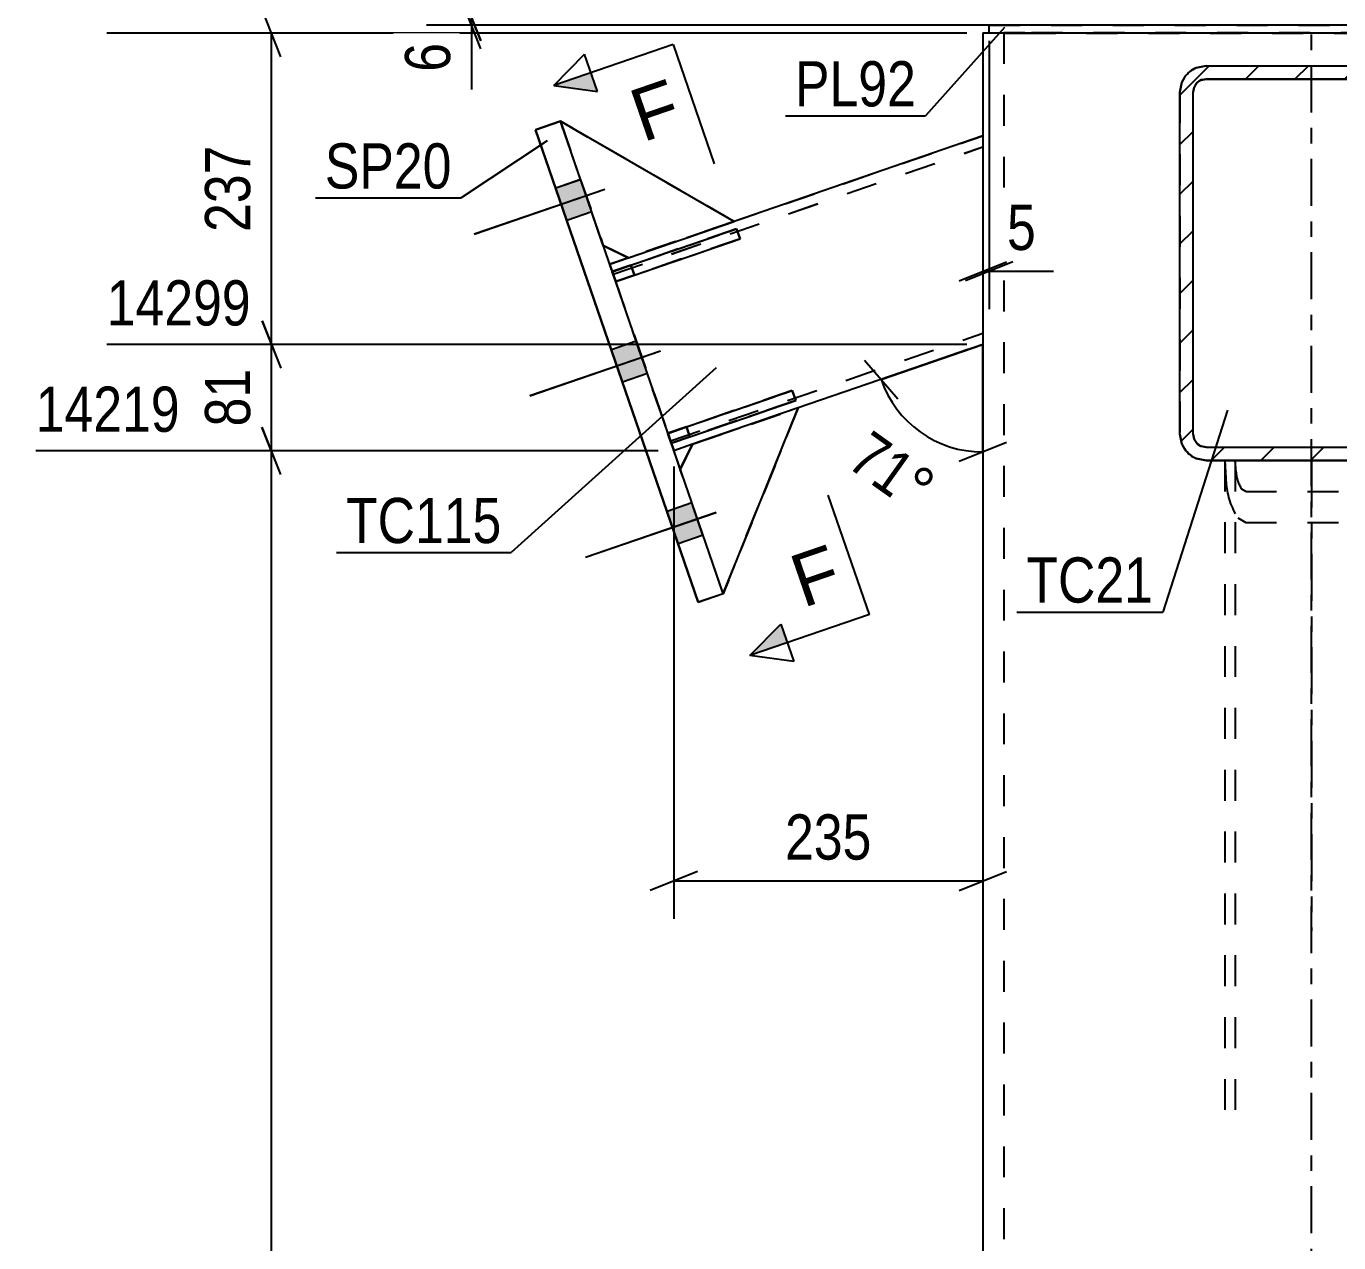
# Model space of a CAD drawing. Header units: millimetres. Extents: x -212 to 629, y -168 to 426.
# Drawn here: x 107.4 to 190.6, y 283.2 to 360.3 of the extents above; entities that cross this region are included whole.
import ezdxf

# ---------------------------------------------------------------- set-up
doc = ezdxf.new("R2010")
doc.units = ezdxf.units.MM
doc.linetypes.add('DXK_LINE_DOT2', pattern=[3.9198, 1.9599, -1.9599])
doc.linetypes.add('DXK_LINE_DOT3', pattern=[5.9187, 2.979, -0.9799, 0.9799, -0.9799])
doc.styles.add('Arial', font='ARIAL.TTF', dxfattribs={"height": 0.2})
doc.styles.add('Arial Narrow', font='ARIALN.TTF', dxfattribs={"height": 0.2})

# ---------------------------------------------------------------- blocks, each defined once
blk = doc.blocks.new('Bolt-284936395-3406 - 3262')
at = {"linetype": 'Continuous'}
for points in [[(141.005, 350.006), (141.71, 347.957), (143.286, 348.5), (142.581, 350.548)], [(141.005, 350.004), (141.71, 347.955), (143.286, 348.498), (142.581, 350.546)], [(141.005, 350.002), (141.71, 347.953), (143.286, 348.496), (142.581, 350.544)], [(144.531, 339.762), (145.236, 337.714), (146.812, 338.256), (146.107, 340.305)], [(144.531, 339.758), (145.236, 337.71), (146.812, 338.252), (146.107, 340.301)], [(148.057, 329.519), (148.763, 327.47), (150.339, 328.013), (149.633, 330.062)], [(148.057, 329.517), (148.763, 327.468), (150.339, 328.011), (149.633, 330.06)], [(148.057, 329.515), (148.763, 327.466), (150.339, 328.009), (149.633, 330.058)]]:
    blk.add_hatch(color=1, dxfattribs=at).paths.add_polyline_path(points)
at = {"color": 1, "linetype": 'Continuous'}
for p, q in [((142.581, 350.548), (141.005, 350.006)), ((142.581, 350.546), (141.005, 350.004)), ((142.581, 350.544), (141.005, 350.002)), ((144.115, 349.931), (135.842, 347.082)), ((144.115, 349.929), (135.842, 347.081)), ((144.115, 349.927), (135.842, 347.079)), ((143.286, 348.5), (141.71, 347.957)), ((143.286, 348.498), (141.71, 347.955)), ((143.286, 348.496), (141.71, 347.953)), ((146.107, 340.305), (144.531, 339.762)), ((146.107, 340.301), (144.531, 339.758)), ((147.642, 339.687), (139.368, 336.839)), ((147.642, 339.683), (139.368, 336.835)), ((146.812, 338.256), (145.236, 337.714)), ((146.812, 338.252), (145.236, 337.71)), ((151.168, 329.444), (142.895, 326.596)), ((151.168, 329.442), (142.895, 326.594)), ((151.168, 329.44), (142.895, 326.592)), ((149.633, 330.062), (148.057, 329.519)), ((149.633, 330.06), (148.057, 329.517)), ((149.633, 330.058), (148.057, 329.515)), ((150.339, 328.013), (148.763, 327.47)), ((150.339, 328.011), (148.763, 327.468)), ((150.339, 328.009), (148.763, 327.466))]:
    blk.add_line(p, q, dxfattribs=at)
blk = doc.blocks.new('Part-284936395-3272 - 3262')
at = {"color": 7, "linetype": 'DXK_LINE_DOT2'}
for p, q in [((156.373, 336.081), (149.676, 333.775)), ((149.676, 333.775), (156.373, 336.08)), ((156.373, 336.08), (151.613, 324.306)), ((151.614, 324.307), (156.373, 336.081)), ((156.373, 336.08), (156.373, 336.081)), ((148.901, 332.186), (149.676, 333.775)), ((149.676, 333.775), (148.901, 332.186)), ((149.676, 333.775), (149.676, 333.775)), ((151.613, 324.306), (148.901, 332.186)), ((148.901, 332.186), (148.901, 332.186)), ((151.613, 324.308), (148.901, 332.186))]:
    blk.add_line(p, q, dxfattribs=at)
at = {"color": 2, "linetype": 'Continuous'}
for p, q in [((151.613, 324.307), (151.613, 324.308)), ((151.613, 324.306), (151.613, 324.307)), ((151.613, 324.307), (151.614, 324.307))]:
    blk.add_line(p, q, dxfattribs=at)
blk = doc.blocks.new('Part-284936395-3273 - 3262')
at = {"color": 2, "linetype": 'Continuous'}
for p, q in [((148.114, 334.475), (155.994, 337.186)), ((155.994, 337.186), (156.211, 336.556)), ((148.331, 333.845), (156.211, 336.556)), ((148.114, 334.475), (148.331, 333.845)), ((148.331, 333.843), (149.513, 334.25))]:
    blk.add_line(p, q, dxfattribs=at)
at = {"color": 7, "linetype": 'DXK_LINE_DOT2'}
for p, q in [((155.994, 337.186), (149.296, 334.88)), ((149.513, 334.25), (156.211, 336.556)), ((149.296, 334.88), (148.114, 334.474)), ((148.114, 334.474), (148.114, 334.475)), ((148.114, 334.474), (148.331, 333.843)), ((149.296, 334.88), (149.513, 334.25)), ((148.331, 333.845), (148.331, 333.843))]:
    blk.add_line(p, q, dxfattribs=at)
blk = doc.blocks.new('Part-284936395-3274 - 3262')
at = {"color": 2, "linetype": 'Continuous'}
for p, q in [((144.588, 344.718), (152.467, 347.429)), ((152.467, 347.429), (152.684, 346.799)), ((144.805, 344.088), (152.684, 346.799)), ((144.588, 344.718), (144.805, 344.088)), ((144.805, 344.086), (145.987, 344.493))]:
    blk.add_line(p, q, dxfattribs=at)
at = {"color": 7, "linetype": 'DXK_LINE_DOT2'}
for p, q in [((152.467, 347.429), (145.77, 345.123)), ((145.987, 344.493), (152.684, 346.799)), ((145.77, 345.123), (144.588, 344.717)), ((144.588, 344.717), (144.588, 344.718)), ((144.588, 344.717), (144.805, 344.086)), ((145.77, 345.123), (145.987, 344.493)), ((144.805, 344.088), (144.805, 344.086))]:
    blk.add_line(p, q, dxfattribs=at)
blk = doc.blocks.new('Part-284936395-3283 - 3262')
at = {"color": 2, "linetype": 'Continuous'}
for p, q in [((209.314, 360.34), (168.48, 360.34)), ((168.48, 359.84), (168.48, 360.34)), ((209.314, 359.84), (209.314, 360.34)), ((168.48, 359.84), (169.39, 359.84)), ((209.314, 359.84), (208.404, 359.84))]:
    blk.add_line(p, q, dxfattribs=at)
at = {"color": 7, "linetype": 'DXK_LINE_DOT2'}
for p, q in [((168.48, 360.333), (209.314, 360.333)), ((168.48, 359.833), (168.48, 359.84)), ((168.48, 359.833), (168.48, 359.84)), ((209.314, 359.833), (168.48, 359.833)), ((208.404, 359.84), (169.39, 359.84)), ((209.314, 359.833), (209.314, 359.84)), ((209.314, 359.84), (209.314, 359.833))]:
    blk.add_line(p, q, dxfattribs=at)
blk = doc.blocks.new('Part-284936395-3411 - 3262')
at = {"color": 2, "linetype": 'Continuous'}
for p, q in [((141.306, 354.252), (139.73, 353.71)), ((139.73, 353.704), (139.73, 353.71)), ((139.73, 353.71), (150.038, 323.768)), ((139.73, 353.704), (139.731, 353.705)), ((150.038, 323.762), (139.73, 353.704)), ((151.614, 324.31), (141.306, 354.252)), ((150.038, 323.768), (151.614, 324.31)), ((151.614, 324.305), (150.038, 323.762)), ((150.038, 323.762), (150.038, 323.768)), ((151.614, 324.305), (151.613, 324.306)), ((151.614, 324.309), (151.614, 324.31)), ((151.614, 324.305), (151.614, 324.307))]:
    blk.add_line(p, q, dxfattribs=at)
at = {"color": 7, "linetype": 'DXK_LINE_DOT2'}
for p, q in [((139.731, 353.705), (141.306, 354.247)), ((141.306, 354.247), (141.306, 354.252)), ((151.613, 324.306), (141.306, 354.247)), ((151.614, 324.307), (151.614, 324.309))]:
    blk.add_line(p, q, dxfattribs=at)
blk = doc.blocks.new('Part-284936395-3288 - 3262')
at = {"linetype": 'Continuous'}
h = blk.add_hatch(dxfattribs=at)
h.set_pattern_fill('', scale=0.7, style=0, pattern_type=0)
h.set_pattern_definition([(45, (197.1059, 356.731), (-1.57154, 1.57154), [])])
h.paths.add_polyline_path([(197.233, 356.093), (197.106, 356.731), (196.745, 357.272), (196.204, 357.633), (195.566, 357.76), (182.233, 357.76), (181.595, 357.633), (181.054, 357.272), (180.693, 356.731), (180.566, 356.093), (180.566, 334.427), (180.693, 333.789), (181.054, 333.248), (181.595, 332.887), (182.233, 332.76), (195.566, 332.76), (196.204, 332.887), (196.745, 333.248), (197.106, 333.789), (197.233, 334.427)])
h.paths.add_polyline_path([(196.336, 334.108), (196.155, 333.837), (195.885, 333.657), (195.566, 333.593), (182.233, 333.593), (181.914, 333.657), (181.643, 333.837), (181.463, 334.108), (181.399, 334.427), (181.399, 356.093), (181.463, 356.412), (181.643, 356.682), (181.914, 356.863), (182.233, 356.927), (195.566, 356.927), (195.885, 356.863), (196.155, 356.682), (196.336, 356.412), (196.399, 356.093), (196.399, 334.427)])
at = {"color": 2, "linetype": 'Continuous'}
for p, q in [((182.233, 357.76), (181.595, 357.633)), ((182.233, 357.76), (195.566, 357.76)), ((196.204, 357.633), (195.566, 357.76)), ((181.914, 356.863), (182.233, 356.927)), ((182.233, 356.924), (181.914, 356.861)), ((182.233, 356.924), (182.233, 356.927)), ((182.233, 356.927), (195.566, 356.927)), ((182.233, 356.924), (195.566, 356.924)), ((195.566, 356.924), (195.566, 356.927)), ((195.566, 356.927), (195.885, 356.863)), ((195.885, 356.861), (195.566, 356.924)), ((180.693, 356.731), (180.566, 356.093)), ((180.566, 334.427), (180.566, 356.093)), ((181.399, 356.093), (181.463, 356.412)), ((181.399, 334.427), (181.399, 356.093)), ((196.336, 356.412), (196.399, 356.093)), ((196.399, 334.427), (196.399, 356.093)), ((197.233, 356.093), (197.106, 356.731)), ((197.233, 334.427), (197.233, 356.093)), ((180.566, 334.427), (180.693, 333.789)), ((181.463, 334.108), (181.399, 334.427)), ((196.399, 334.427), (196.336, 334.108)), ((197.106, 333.789), (197.233, 334.427)), ((182.233, 333.593), (181.914, 333.657)), ((182.233, 333.593), (195.566, 333.593)), ((195.885, 333.657), (195.566, 333.593)), ((181.595, 332.887), (182.233, 332.76)), ((182.233, 332.757), (181.595, 332.884)), ((182.233, 332.757), (182.233, 332.76)), ((182.233, 332.76), (195.566, 332.76)), ((182.233, 332.757), (195.566, 332.757)), ((195.566, 332.76), (196.204, 332.887)), ((196.204, 332.884), (195.566, 332.757)), ((195.566, 332.757), (195.566, 332.76))]:
    blk.add_line(p, q, dxfattribs=at)
at = {"color": 7, "linetype": 'DXK_LINE_DOT2'}
for p, q in [((181.595, 357.63), (182.233, 357.757)), ((182.233, 357.757), (182.233, 357.76)), ((182.233, 357.757), (195.566, 357.757)), ((195.566, 357.757), (195.566, 357.76)), ((195.566, 357.757), (196.204, 357.63)), ((180.566, 356.091), (180.693, 356.728)), ((180.566, 356.091), (180.566, 356.093)), ((180.566, 356.091), (180.566, 334.424)), ((181.463, 356.41), (181.399, 356.091)), ((181.399, 356.091), (181.399, 356.093)), ((181.399, 334.424), (181.399, 356.091)), ((181.463, 356.41), (181.463, 356.412)), ((196.336, 356.41), (196.336, 356.412)), ((196.399, 356.091), (196.336, 356.41)), ((196.399, 356.091), (196.399, 356.093)), ((196.399, 334.424), (196.399, 356.091)), ((197.106, 356.728), (197.233, 356.091)), ((197.233, 356.093), (197.233, 334.424)), ((180.693, 333.786), (180.566, 334.424)), ((181.399, 334.424), (181.399, 334.427)), ((181.399, 334.424), (181.463, 334.105)), ((196.336, 334.105), (196.399, 334.424)), ((196.399, 334.424), (196.399, 334.427)), ((197.233, 334.424), (197.106, 333.786)), ((180.693, 333.786), (180.693, 333.789)), ((181.914, 333.654), (182.233, 333.591)), ((182.233, 333.591), (182.233, 333.593)), ((182.233, 333.591), (195.566, 333.591)), ((195.566, 333.591), (195.885, 333.654)), ((195.566, 333.591), (195.566, 333.593)), ((197.106, 333.786), (197.106, 333.789))]:
    blk.add_line(p, q, dxfattribs=at)
at = {"color": 7, "linetype": 'DXK_LINE_DOT3'}
blk.add_line((188.899, 345.26), (188.899, 345.257), dxfattribs=at)
at = {"color": 2, "linetype": 'Continuous'}
for centre, radius, start, end in [((182.233, 356.093), 1.667, 112.5, 157.5), ((182.233, 356.093), 0.833, 112.5, 157.5), ((182.233, 356.091), 0.833, 112.5, 157.5), ((195.566, 356.093), 0.833, 22.5, 67.5), ((195.566, 356.091), 0.833, 22.5, 67.5), ((195.566, 356.093), 1.667, 22.5, 67.5), ((182.233, 334.427), 1.667, 202.5, 247.5), ((182.233, 334.424), 1.667, 202.5, 247.5), ((182.233, 334.427), 0.833, 202.5, 247.5), ((195.566, 334.427), 0.833, 292.5, 337.5), ((195.566, 334.427), 1.667, 292.5, 337.5), ((195.566, 334.424), 1.667, 292.5, 337.5)]:
    blk.add_arc(centre, radius, start, end, dxfattribs=at)
at = {"color": 7, "linetype": 'DXK_LINE_DOT2'}
for centre, radius, start, end in [((182.233, 356.091), 1.667, 112.5, 157.5), ((195.566, 356.091), 1.667, 22.5, 67.5), ((182.233, 334.424), 0.833, 202.5, 247.5), ((195.566, 334.424), 0.833, 292.5, 337.5)]:
    blk.add_arc(centre, radius, start, end, dxfattribs=at)
blk = doc.blocks.new('Part-284936395-3321 - 3262')
at = {"color": 2, "linetype": 'Continuous'}
for p, q in [((168.064, 359.84), (168.064, 29.272)), ((168.064, 359.84), (168.267, 359.84)), ((168.267, 359.84), (168.48, 359.84)), ((169.39, 359.84), (169.71, 359.84)), ((169.71, 359.84), (170.73, 359.84)), ((170.73, 359.84), (207.064, 359.84))]:
    blk.add_line(p, q, dxfattribs=at)
at = {"color": 7, "linetype": 'DXK_LINE_DOT2'}
for p, q in [((168.267, 359.833), (168.064, 359.833)), ((168.845, 359.833), (168.267, 359.833)), ((168.48, 359.84), (168.845, 359.84)), ((168.845, 359.84), (169.39, 359.84)), ((169.71, 359.833), (168.845, 359.833)), ((169.397, 359.84), (169.397, 29.272)), ((169.498, 359.84), (169.397, 359.84)), ((169.397, 359.833), (169.498, 359.833)), ((169.787, 359.84), (169.498, 359.84)), ((169.498, 359.833), (169.787, 359.833)), ((170.73, 359.833), (169.71, 359.833)), ((170.22, 359.84), (169.787, 359.84)), ((169.787, 359.833), (170.22, 359.833)), ((170.73, 359.84), (170.22, 359.84)), ((170.22, 359.833), (170.73, 359.833)), ((170.73, 359.84), (207.064, 359.84)), ((170.73, 359.833), (207.064, 359.833)), ((170.73, 359.833), (207.064, 359.833))]:
    blk.add_line(p, q, dxfattribs=at)
at = {"color": 7, "linetype": 'DXK_LINE_DOT3'}
blk.add_line((188.897, 29.272), (188.897, 359.836), dxfattribs=at)
blk = doc.blocks.new('Part-284936395-3353 - 3262')
at = {"color": 7, "linetype": 'DXK_LINE_DOT2'}
for p, q in [((182.233, 357.75), (181.595, 357.623)), ((182.233, 357.75), (195.566, 357.75)), ((182.233, 357.747), (182.233, 357.75)), ((195.566, 357.747), (195.566, 357.75)), ((196.204, 357.623), (195.566, 357.75)), ((181.914, 356.853), (182.233, 356.916)), ((182.233, 356.913), (182.233, 356.916)), ((182.233, 356.916), (195.566, 356.916)), ((195.566, 356.913), (195.566, 356.916)), ((195.566, 356.916), (195.885, 356.853)), ((180.693, 356.721), (180.566, 356.083)), ((180.566, 356.083), (180.566, 334.413)), ((181.399, 356.083), (181.463, 356.402)), ((181.399, 356.08), (181.399, 356.083)), ((181.399, 334.416), (181.399, 356.083)), ((181.463, 356.399), (181.463, 356.402)), ((196.336, 356.399), (196.336, 356.402)), ((196.336, 356.402), (196.399, 356.083)), ((196.399, 356.08), (196.399, 356.083)), ((196.399, 334.416), (196.399, 356.083)), ((197.233, 356.083), (197.106, 356.721)), ((197.233, 356.083), (197.233, 334.413)), ((180.566, 334.416), (180.693, 333.778)), ((181.399, 334.413), (181.399, 334.416)), ((181.463, 334.097), (181.399, 334.416)), ((196.399, 334.416), (196.336, 334.097)), ((196.399, 334.413), (196.399, 334.416)), ((197.106, 333.778), (197.233, 334.416)), ((180.693, 333.776), (180.693, 333.778)), ((182.233, 333.583), (181.914, 333.646)), ((182.233, 333.58), (182.233, 333.583)), ((182.233, 333.583), (195.566, 333.583)), ((195.885, 333.646), (195.566, 333.583)), ((195.566, 333.58), (195.566, 333.583)), ((197.106, 333.776), (197.106, 333.778)), ((181.595, 332.876), (182.233, 332.75)), ((182.233, 332.75), (195.566, 332.75)), ((182.233, 332.75), (182.233, 332.747)), ((195.566, 332.75), (196.204, 332.876)), ((195.566, 332.747), (195.566, 332.75))]:
    blk.add_line(p, q, dxfattribs=at)
at = {"color": 7, "linetype": 'DXK_LINE_DOT3'}
blk.add_line((188.899, 345.25), (188.899, 345.247), dxfattribs=at)
at = {"color": 7, "linetype": 'DXK_LINE_DOT2'}
for centre, radius, start, end in [((182.233, 356.083), 1.667, 112.5, 157.5), ((182.233, 356.083), 0.833, 112.5, 157.5), ((195.566, 356.083), 0.833, 22.5, 67.5), ((195.566, 356.083), 1.667, 22.5, 67.5), ((182.233, 334.416), 1.667, 202.5, 247.5), ((182.233, 334.416), 0.833, 202.5, 247.5), ((195.566, 334.416), 0.833, 292.5, 337.5), ((195.566, 334.416), 1.667, 292.5, 337.5)]:
    blk.add_arc(centre, radius, start, end, dxfattribs=at)
blk = doc.blocks.new('Part-284936395-3400 - 3262')
at = {"color": 7, "linetype": 'DXK_LINE_DOT2'}
for p, q in [((144.425, 345.187), (168.064, 353.325)), ((168.064, 353.327), (168.064, 340.105)), ((144.642, 344.559), (168.064, 352.622)), ((144.642, 344.557), (168.064, 352.62)), ((152.304, 347.902), (145.607, 345.596)), ((144.425, 345.187), (144.425, 345.189)), ((144.458, 345.093), (144.425, 345.189)), ((144.425, 345.187), (144.458, 345.091)), ((144.552, 344.82), (144.458, 345.093)), ((144.458, 345.091), (144.552, 344.818)), ((144.693, 344.411), (144.552, 344.82)), ((144.552, 344.818), (144.693, 344.409)), ((144.642, 344.557), (144.642, 344.559)), ((144.642, 344.559), (144.659, 344.511)), ((144.659, 344.509), (144.642, 344.557)), ((144.659, 344.511), (144.706, 344.374)), ((144.776, 344.168), (144.659, 344.509)), ((144.693, 344.411), (148.226, 334.148)), ((144.693, 344.409), (148.26, 334.046)), ((144.706, 344.374), (144.776, 344.17)), ((144.776, 344.17), (148.143, 334.389)), ((144.776, 344.168), (148.143, 334.387)), ((148.277, 334), (168.064, 340.812)), ((148.277, 333.998), (168.064, 340.81)), ((156.372, 336.08), (149.674, 333.774)), ((156.373, 336.082), (149.676, 333.777)), ((148.143, 334.389), (148.261, 334.048)), ((148.214, 334.183), (148.143, 334.387)), ((148.261, 334.046), (148.214, 334.183)), ((148.367, 333.739), (148.226, 334.148)), ((148.26, 334.046), (148.367, 333.737)), ((148.261, 334.048), (148.277, 334)), ((148.277, 333.998), (148.261, 334.046)), ((148.277, 333.998), (148.277, 334)), ((148.461, 333.466), (148.367, 333.739)), ((148.367, 333.737), (148.461, 333.464)), ((148.494, 333.37), (148.461, 333.466)), ((148.461, 333.464), (148.494, 333.368)), ((148.494, 333.368), (148.494, 333.37)), ((148.494, 333.368), (148.495, 333.368))]:
    blk.add_line(p, q, dxfattribs=at)
at = {"color": 2, "linetype": 'Continuous'}
for p, q in [((168.064, 353.327), (152.304, 347.902)), ((145.607, 345.596), (144.425, 345.189)), ((168.064, 340.105), (156.372, 336.08)), ((168.064, 340.107), (156.373, 336.082)), ((149.676, 333.777), (148.494, 333.37)), ((149.674, 333.774), (148.495, 333.368))]:
    blk.add_line(p, q, dxfattribs=at)
blk = doc.blocks.new('Part-284936395-3473 - 3262')
at = {"color": 7, "linetype": 'DXK_LINE_DOT2'}
for p, q in [((183.399, 332.748), (183.399, 332.75)), ((183.399, 332.75), (184.066, 332.75)), ((183.399, 332.75), (183.399, 290.639)), ((183.399, 332.75), (183.501, 331.25)), ((183.501, 332.748), (183.399, 332.748)), ((183.79, 332.748), (183.501, 332.748)), ((184.223, 332.748), (183.79, 332.748)), ((184.066, 332.75), (184.066, 290.639)), ((184.117, 332.003), (184.066, 332.75)), ((184.066, 332.748), (184.117, 332.748)), ((184.117, 332.748), (184.261, 332.748)), ((184.733, 332.748), (184.223, 332.748)), ((184.261, 332.748), (184.478, 332.748)), ((184.478, 332.748), (184.733, 332.748)), ((184.733, 332.748), (193.066, 332.748)), ((184.733, 332.748), (193.066, 332.748)), ((193.537, 332.748), (193.066, 332.748)), ((193.066, 332.748), (193.321, 332.748)), ((193.321, 332.748), (193.537, 332.748)), ((194.009, 332.748), (193.537, 332.748)), ((193.537, 332.748), (193.682, 332.748)), ((193.733, 332.75), (193.682, 332.003)), ((193.682, 332.748), (193.733, 332.748)), ((193.733, 332.75), (193.733, 290.639)), ((193.733, 332.75), (194.399, 332.75)), ((194.298, 332.748), (194.009, 332.748)), ((194.298, 331.25), (194.399, 332.75)), ((194.399, 332.748), (194.298, 332.748)), ((194.399, 332.748), (194.399, 332.75)), ((194.399, 332.75), (194.399, 290.639)), ((184.733, 330.789), (184.478, 330.939)), ((184.733, 330.789), (193.066, 330.789)), ((193.321, 330.939), (193.066, 330.789)), ((184.223, 329.122), (184.733, 328.823)), ((184.733, 328.823), (193.066, 328.823)), ((193.066, 328.823), (193.576, 329.122))]:
    blk.add_line(p, q, dxfattribs=at)
at = {"color": 7, "linetype": 'DXK_LINE_DOT3'}
blk.add_line((188.899, 332.749), (188.899, 302.932), dxfattribs=at)
at = {"color": 7, "linetype": 'DXK_LINE_DOT2'}
for centre, radius, start, end in [((186.408, 332.187), 2.299, 184.59111, 212.87549), ((191.39, 332.187), 2.299, 327.12451, 355.40889), ((188.084, 331.618), 4.598, 184.59111, 212.87549), ((189.715, 331.618), 4.598, 327.12451, 355.40889)]:
    blk.add_arc(centre, radius, start, end, dxfattribs=at)
blk = doc.blocks.new('Part-284936395-3521 - 3262')
at = {"color": 7, "linetype": 'DXK_LINE_DOT2'}
for p, q in [((148.114, 334.469), (155.994, 337.184)), ((149.296, 334.878), (155.994, 337.184)), ((156.211, 336.553), (155.994, 337.184)), ((148.331, 333.839), (156.211, 336.553)), ((156.211, 336.553), (149.513, 334.248)), ((148.114, 334.471), (149.296, 334.878)), ((148.331, 333.841), (148.114, 334.471)), ((148.114, 334.469), (148.114, 334.471)), ((148.331, 333.839), (148.114, 334.469)), ((149.513, 334.248), (149.296, 334.878)), ((149.513, 334.248), (148.331, 333.841)), ((148.331, 333.841), (148.331, 333.839))]:
    blk.add_line(p, q, dxfattribs=at)
blk = doc.blocks.new('Part-284936395-3522 - 3262')
at = {"color": 7, "linetype": 'DXK_LINE_DOT2'}
for p, q in [((144.588, 344.712), (152.467, 347.427)), ((145.77, 345.121), (152.467, 347.427)), ((152.684, 346.796), (152.467, 347.427)), ((144.805, 344.082), (152.684, 346.796)), ((152.684, 346.796), (145.987, 344.491)), ((144.588, 344.714), (145.77, 345.121)), ((144.805, 344.083), (144.588, 344.714)), ((144.588, 344.712), (144.588, 344.714)), ((144.805, 344.082), (144.588, 344.712)), ((145.987, 344.491), (144.805, 344.083)), ((145.987, 344.491), (145.77, 345.121)), ((144.805, 344.083), (144.805, 344.082))]:
    blk.add_line(p, q, dxfattribs=at)
blk = doc.blocks.new('Part-284936395-3523 - 3262')
at = {"color": 2, "linetype": 'Continuous'}
for p, q in [((156.373, 336.083), (149.676, 333.777)), ((151.613, 324.309), (156.373, 336.083)), ((156.373, 336.082), (156.373, 336.083)), ((148.901, 332.189), (149.676, 333.777)), ((149.676, 333.777), (149.676, 333.777)), ((151.613, 324.309), (151.613, 324.31)), ((151.613, 324.308), (151.613, 324.309))]:
    blk.add_line(p, q, dxfattribs=at)
at = {"color": 7, "linetype": 'DXK_LINE_DOT2'}
for p, q in [((149.676, 333.777), (156.373, 336.082)), ((151.614, 324.311), (156.373, 336.082)), ((148.901, 332.188), (149.676, 333.777)), ((148.901, 332.188), (148.901, 332.189)), ((151.613, 324.308), (148.901, 332.188)), ((148.901, 332.188), (148.901, 332.188)), ((151.613, 324.31), (148.901, 332.188)), ((151.613, 324.308), (151.614, 324.311))]:
    blk.add_line(p, q, dxfattribs=at)
blk = doc.blocks.new('Part-284936395-3524 - 3262')
at = {"color": 7, "linetype": 'DXK_LINE_DOT2'}
for p, q in [((141.305, 354.25), (141.307, 354.25)), ((141.305, 354.25), (144.018, 346.371)), ((141.305, 354.25), (141.305, 354.25)), ((141.305, 354.25), (152.304, 347.902)), ((144.018, 346.371), (141.305, 354.25)), ((152.304, 347.902), (145.607, 345.596)), ((144.018, 346.371), (144.019, 346.37)), ((144.018, 346.371), (144.018, 346.371)), ((145.607, 345.596), (144.018, 346.371))]:
    blk.add_line(p, q, dxfattribs=at)
at = {"color": 2, "linetype": 'Continuous'}
for p, q in [((141.307, 354.25), (152.304, 347.902)), ((145.607, 345.596), (152.304, 347.902)), ((152.304, 347.902), (152.304, 347.902)), ((144.019, 346.37), (145.607, 345.596)), ((145.607, 345.596), (145.607, 345.596))]:
    blk.add_line(p, q, dxfattribs=at)
blk = doc.blocks.new('Part-284936395-3525 - 3262')
at = {"color": 7, "linetype": 'DXK_LINE_DOT2'}
for p, q in [((152.304, 347.9), (141.305, 354.249)), ((141.305, 354.249), (144.018, 346.369)), ((141.305, 354.249), (141.305, 354.248)), ((141.305, 354.248), (152.304, 347.9)), ((144.018, 346.369), (141.305, 354.248)), ((145.607, 345.594), (152.304, 347.9)), ((152.304, 347.9), (145.607, 345.594)), ((152.304, 347.9), (152.304, 347.9)), ((144.018, 346.369), (144.02, 346.368)), ((144.018, 346.369), (144.018, 346.369)), ((145.607, 345.594), (144.018, 346.369)), ((145.604, 345.595), (145.607, 345.594)), ((145.607, 345.594), (145.607, 345.594))]:
    blk.add_line(p, q, dxfattribs=at)
at = {"color": 2, "linetype": 'Continuous'}
blk.add_line((144.02, 346.368), (145.604, 345.595), dxfattribs=at)
blk = doc.blocks.new('StraightDimension-284936395-25010 - 3262')
at = {"color": 7, "linetype": 'Continuous'}
for p, q in [((168.064, 339.105), (168.064, 303.708)), ((148.494, 332.37), (148.494, 303.708)), ((149.994, 306.708), (146.994, 305.508)), ((148.494, 306.108), (168.064, 306.108)), ((166.564, 305.508), (169.564, 306.708))]:
    blk.add_line(p, q, dxfattribs=at)
at = {"color": 0}
blk.add_wipeout([(161.621, 306.858), (161.621, 311.058), (154.936, 311.058), (154.936, 306.858)], dxfattribs=at)
at = {"color": 3, "style": 'Arial Narrow'}
blk.add_text('235', height=2.8633, dxfattribs=at).set_placement((155.536, 307.458))
blk = doc.blocks.new('StraightDimension-284936395-3675 - 3262')
at = {"color": 7, "linetype": 'Continuous'}
for p, q in [((123.591, 331.868), (122.391, 334.868)), ((147.494, 333.368), (108.05, 333.368)), ((122.991, 62.962), (122.991, 333.368))]:
    blk.add_line(p, q, dxfattribs=at)
at = {"color": 0, "linetype": 'Continuous'}
blk.add_wipeout([(117.791, 333.968), (117.791, 338.168), (107.45, 338.168), (107.45, 333.968)], dxfattribs=at)
at = {"color": 3, "linetype": 'Continuous', "style": 'Arial Narrow'}
blk.add_text('14219', height=2.8633, dxfattribs=at).set_placement((108.05, 334.568))
blk = doc.blocks.new('StraightDimension-284936395-3690 - 3262')
at = {"color": 7, "linetype": 'Continuous'}
for p, q in [((123.591, 358.336), (122.391, 361.336)), ((167.064, 359.836), (112.55, 359.836)), ((122.991, 340.105), (122.991, 359.836)), ((122.391, 341.605), (123.591, 338.605)), ((167.064, 340.105), (112.55, 340.105))]:
    blk.add_line(p, q, dxfattribs=at)
at = {"color": 0}
blk.add_wipeout([(122.241, 353.313), (118.041, 353.313), (118.041, 346.629), (122.241, 346.629)], dxfattribs=at)
at = {"color": 3, "style": 'Arial Narrow'}
blk.add_text('237', height=2.8633, rotation=90.00021, dxfattribs=at).set_placement((121.641, 347.229))
at = {"color": 0, "linetype": 'Continuous'}
blk.add_wipeout([(122.291, 360.436), (122.291, 364.636), (111.95, 364.636), (111.95, 360.436)], dxfattribs=at)
at = {"color": 3, "linetype": 'Continuous', "style": 'Arial Narrow'}
blk.add_text('14536', height=2.8633, dxfattribs=at).set_placement((112.55, 361.036))
blk = doc.blocks.new('StraightDimension-284936395-3703 - 3262')
at = {"color": 7, "linetype": 'Continuous'}
for p, q in [((122.39, 341.605), (123.59, 338.605)), ((167.064, 340.105), (112.55, 340.105)), ((122.99, 333.368), (122.99, 340.105)), ((123.59, 331.868), (122.39, 334.868)), ((147.494, 333.368), (108.05, 333.368))]:
    blk.add_line(p, q, dxfattribs=at)
at = {"color": 0, "linetype": 'Continuous'}
blk.add_wipeout([(122.29, 340.705), (122.29, 344.905), (111.95, 344.905), (111.95, 340.705)], dxfattribs=at)
at = {"color": 0}
blk.add_wipeout([(122.24, 339.165), (118.04, 339.165), (118.04, 334.308), (122.24, 334.308)], dxfattribs=at)
at = {"color": 3, "linetype": 'Continuous', "style": 'Arial Narrow'}
blk.add_text('14299', height=2.8633, dxfattribs=at).set_placement((112.55, 341.305))
at = {"color": 3, "style": 'Arial Narrow'}
blk.add_text('81', height=2.8633, rotation=90.00021, dxfattribs=at).set_placement((121.64, 334.908))
blk = doc.blocks.new('StraightDimension-284936395-3793 - 3262')
at = {"color": 7, "linetype": 'Continuous'}
for p, q in [((135.066, 369.67), (136.266, 366.67)), ((167.064, 368.17), (132.816, 368.17)), ((135.666, 360.836), (135.666, 368.17)), ((136.266, 359.336), (135.066, 362.336)), ((167.064, 360.836), (132.816, 360.836))]:
    blk.add_line(p, q, dxfattribs=at)
at = {"color": 0}
blk.add_wipeout([(134.916, 366.931), (130.716, 366.931), (130.716, 362.075), (134.916, 362.075)], dxfattribs=at)
at = {"color": 3, "style": 'Arial Narrow'}
blk.add_text('88', height=2.8633, rotation=90.00021, dxfattribs=at).set_placement((134.316, 362.675))
blk = doc.blocks.new('StraightDimension-284936395-3797 - 3262')
at = {"color": 7, "linetype": 'Continuous'}
for p, q in [((135.066, 362.336), (136.266, 359.336)), ((136.266, 358.836), (135.066, 361.836)), ((167.064, 360.836), (132.816, 360.836)), ((208.73, 360.336), (132.816, 360.336)), ((135.666, 360.336), (135.666, 360.836)), ((135.666, 360.336), (135.666, 356.258)), ((135.666, 360.336), (135.666, 356.258))]:
    blk.add_line(p, q, dxfattribs=at)
at = {"color": 0}
blk.add_wipeout([(134.916, 359.811), (130.716, 359.811), (130.716, 356.783), (134.916, 356.783)], dxfattribs=at)
at = {"color": 3, "style": 'Arial Narrow'}
blk.add_text('6', height=2.863, rotation=90.00021, dxfattribs=at).set_placement((134.316, 357.383))
blk = doc.blocks.new('StraightDimension-284936395-3852 - 3262')
at = {"color": 7, "linetype": 'Continuous'}
for p, q in [((168.48, 359.34), (168.48, 342.339)), ((168.064, 358.836), (168.064, 342.339)), ((166.564, 344.139), (169.564, 345.339)), ((169.98, 345.339), (166.98, 344.139)), ((168.064, 344.739), (168.48, 344.739)), ((168.48, 344.739), (172.558, 344.739)), ((168.48, 344.739), (172.558, 344.739))]:
    blk.add_line(p, q, dxfattribs=at)
at = {"color": 0}
blk.add_wipeout([(172.033, 345.489), (172.033, 349.689), (169.005, 349.689), (169.005, 345.489)], dxfattribs=at)
at = {"color": 3, "style": 'Arial Narrow'}
blk.add_text('5', height=2.863, dxfattribs=at).set_placement((169.605, 346.089))
blk = doc.blocks.new('AngleDimension-284936395-3879 - 3262')
at = {"color": 7, "linetype": 'Continuous'}
for p, q in [((161.621, 337.884), (168.064, 340.102)), ((167.118, 339.777), (161.621, 337.884)), ((168.064, 333.289), (168.064, 340.102)), ((160.566, 339.107), (162.677, 336.661)), ((169.564, 333.889), (166.564, 332.689))]:
    blk.add_line(p, q, dxfattribs=at)
blk.add_arc((168.064, 340.102), 6.814, 198.99685, 270, dxfattribs=at)
at = {"color": 0}
blk.add_wipeout([(163.774, 328.528), (166.213, 331.947), (160.955, 335.698), (158.516, 332.279)], dxfattribs=at)
at = {"color": 3, "style": 'Arial Narrow'}
blk.add_text('71°', height=2.8633, rotation=-35.50046, dxfattribs=at).set_placement((159.353, 332.419))
blk = doc.blocks.new('Mark-284936395-3279 - 3262')
at = {"color": 30, "linetype": 'Continuous'}
for p in [(169.452, 360.198), (155.567, 354.589)]:
    blk.add_line(p, (164.443, 354.589), dxfattribs=at)
at = {"color": 0}
blk.add_wipeout([(163.843, 355.189), (163.843, 358.189), (156.167, 358.189), (156.167, 355.189)], dxfattribs=at)
blk.add_wipeout([(163.843, 355.189), (163.843, 358.189), (156.167, 358.189), (156.167, 355.189)], dxfattribs=at)
at = {"color": 3, "style": 'Arial Narrow'}
blk.add_text('PL92', height=2.8633, dxfattribs=at).set_placement((156.167, 355.189))
blk = doc.blocks.new('Mark-284936395-3284 - 3262')
at = {"color": 30, "linetype": 'Continuous'}
for p in [(183.577, 335.937), (170.233, 323.144)]:
    blk.add_line(p, (179.469, 323.144), dxfattribs=at)
at = {"color": 0}
blk.add_wipeout([(178.869, 323.744), (178.869, 326.744), (170.833, 326.744), (170.833, 323.744)], dxfattribs=at)
blk.add_wipeout([(178.869, 323.744), (178.869, 326.744), (170.833, 326.744), (170.833, 323.744)], dxfattribs=at)
at = {"color": 3, "style": 'Arial Narrow'}
blk.add_text('TC21', height=2.8633, dxfattribs=at).set_placement((170.833, 323.744))
blk = doc.blocks.new('Mark-284936395-3396 - 3262')
at = {"color": 30, "linetype": 'Continuous'}
for p in [(151.168, 338.615), (127.114, 326.915)]:
    blk.add_line(p, (138.178, 326.915), dxfattribs=at)
at = {"color": 0}
blk.add_wipeout([(137.578, 327.515), (137.578, 330.515), (127.714, 330.515), (127.714, 327.515)], dxfattribs=at)
blk.add_wipeout([(137.578, 327.515), (137.578, 330.515), (127.714, 330.515), (127.714, 327.515)], dxfattribs=at)
at = {"color": 3, "style": 'Arial Narrow'}
blk.add_text('TC115', height=2.8633, dxfattribs=at).set_placement((127.714, 327.515))
blk = doc.blocks.new('Mark-284936395-3407 - 3262')
at = {"color": 30, "linetype": 'Continuous'}
for p in [(140.47, 353.002), (125.773, 349.384)]:
    blk.add_line(p, (135.012, 349.384), dxfattribs=at)
at = {"color": 0}
blk.add_wipeout([(134.412, 349.984), (134.412, 352.984), (126.373, 352.984), (126.373, 349.984)], dxfattribs=at)
blk.add_wipeout([(134.412, 349.984), (134.412, 352.984), (126.373, 352.984), (126.373, 349.984)], dxfattribs=at)
at = {"color": 3, "style": 'Arial Narrow'}
blk.add_text('SP20', height=2.8633, dxfattribs=at).set_placement((126.373, 349.984))
blk = doc.blocks.new('SectionMark-284936395-3963 - 3262')
at = {"linetype": 'Continuous'}
for points in [[(143.244, 357.321), (143.651, 356.139), (140.881, 356.507)], [(155.273, 322.382), (155.68, 321.2), (153.316, 320.386)]]:
    blk.add_hatch(color=6, dxfattribs=at).paths.add_polyline_path(points)
at = {"color": 6, "linetype": 'Continuous'}
for p, q in [((140.881, 356.507), (142.837, 358.503)), ((143.651, 356.139), (142.837, 358.503)), ((140.881, 356.507), (143.651, 356.139)), ((153.316, 320.386), (155.273, 322.382)), ((155.273, 322.382), (156.087, 320.018)), ((156.087, 320.018), (153.316, 320.386))]:
    blk.add_line(p, q, dxfattribs=at)
at = {"color": 0, "linetype": 'Continuous'}
for points in [[(149.208, 353.822), (148.069, 357.131), (145.374, 356.203), (146.513, 352.894)], [(159.365, 324.319), (158.226, 327.629), (155.53, 326.701), (156.67, 323.391)]]:
    blk.add_wipeout(points, dxfattribs=at)
at = {"color": 6, "linetype": 'Continuous'}
for p, q in [((148.445, 359.111), (140.881, 356.507)), ((148.445, 359.111), (151.049, 351.547)), ((160.88, 322.99), (158.276, 330.554)), ((160.88, 322.99), (153.316, 320.386))]:
    blk.add_line(p, q, dxfattribs=at)
at = {"color": 3, "linetype": 'Continuous', "style": 'Arial'}
for p in [(146.513, 352.894), (156.67, 323.391)]:
    blk.add_text('F', height=3.343, rotation=18.99928, dxfattribs=at).set_placement(p)

msp = doc.modelspace()

# ---------------------------------------------------------------- block references
for name in ['Part-284936395-3283 - 3262', 'Part-284936395-3321 - 3262', 'Part-284936395-3288 - 3262', 'Part-284936395-3353 - 3262', 'Part-284936395-3411 - 3262', 'Part-284936395-3524 - 3262', 'Part-284936395-3525 - 3262', 'Part-284936395-3400 - 3262', 'Bolt-284936395-3406 - 3262', 'Part-284936395-3274 - 3262', 'Part-284936395-3522 - 3262', 'Part-284936395-3273 - 3262', 'Part-284936395-3521 - 3262', 'Part-284936395-3523 - 3262', 'Part-284936395-3272 - 3262', 'Part-284936395-3473 - 3262']:
    msp.add_blockref(name, (0, 0))

# ---------------------------------------------------------------- next in the draw order: block references
for name in ['StraightDimension-284936395-25010 - 3262', 'Mark-284936395-3284 - 3262']:
    msp.add_blockref(name, (0, 0))

# ---------------------------------------------------------------- next in the draw order: block references
for name in ['StraightDimension-284936395-3690 - 3262', 'StraightDimension-284936395-3675 - 3262']:
    msp.add_blockref(name, (0, 0))

# ---------------------------------------------------------------- next in the draw order: block references
for name in ['StraightDimension-284936395-3793 - 3262', 'Mark-284936395-3407 - 3262', 'StraightDimension-284936395-3703 - 3262']:
    msp.add_blockref(name, (0, 0))

# ---------------------------------------------------------------- next in the draw order: block references
for name in ['StraightDimension-284936395-3797 - 3262', 'AngleDimension-284936395-3879 - 3262', 'Mark-284936395-3396 - 3262']:
    msp.add_blockref(name, (0, 0))

# ---------------------------------------------------------------- next in the draw order: block references
msp.add_blockref('StraightDimension-284936395-3852 - 3262', (0, 0))

# ---------------------------------------------------------------- next in the draw order: block references
msp.add_blockref('Mark-284936395-3279 - 3262', (0, 0))

# ---------------------------------------------------------------- next in the draw order: block references
msp.add_blockref('SectionMark-284936395-3963 - 3262', (0, 0))

doc.saveas('drawing.dxf')
